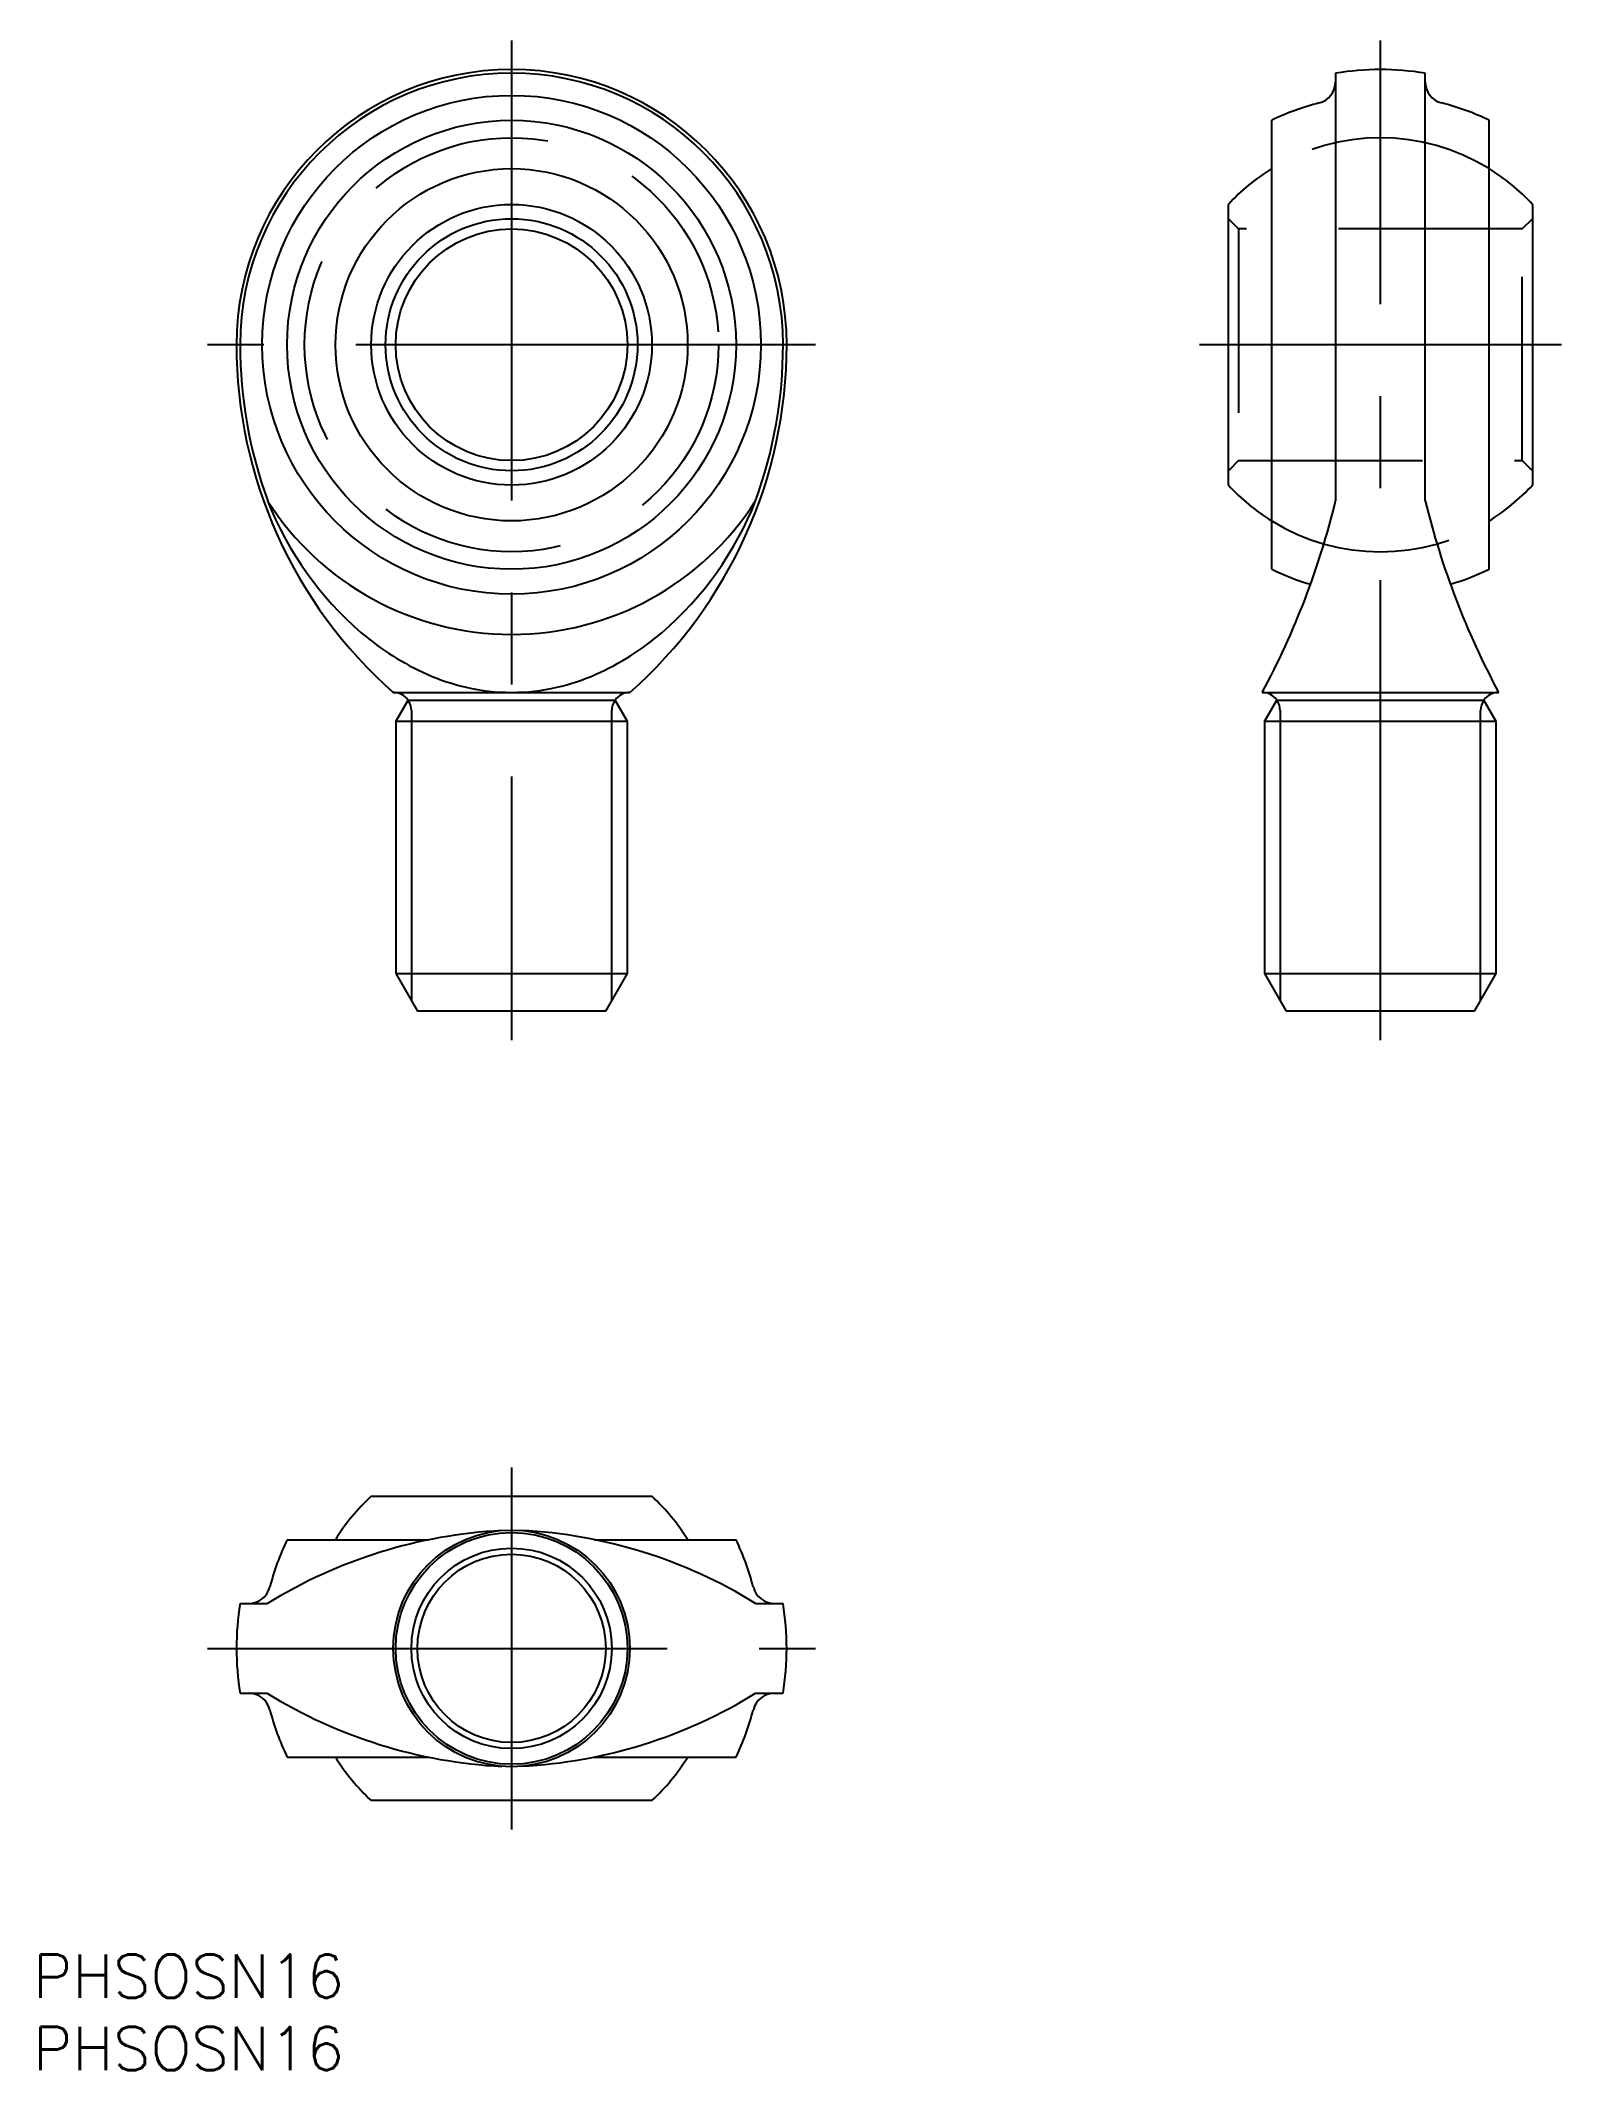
# Model space of a CAD drawing. Extents: x -33 to 73, y -29 to 111.
import ezdxf

# ---------------------------------------------------------------- set-up
doc = ezdxf.new("R2010")
doc.units = 0
doc.linetypes.add('CENTER', pattern=[50.8, 31.75, -6.35, 6.35, -6.35])
doc.linetypes.add('DASHED', pattern=[19.05, 12.7, -6.35])
doc.layers.get('0').update_dxf_attribs({"linetype": 'CONTINUOUS'})
doc.layers.add('CENTER', color=1, linetype='CENTER')
doc.styles.get("Standard").update_dxf_attribs({"font": 'txt.shx', "height": 3, "bigfont": 'bigfont.shx'})

msp = doc.modelspace()

# ---------------------------------------------------------------- linework, layer by layer
at = {"color": 7, "linetype": 'CONTINUOUS'}
for p, q in [((56.9, 108.75), (56.9, 79.22)), ((63.1, 79.22), (63.1, 108.75)), ((52.5, 74.5), (52.5, 105.5)), ((67.5, 74.5), (67.5, 105.5)), ((49.5, 80.31), (49.5, 99.69)), ((70.5, 99.69), (70.5, 80.31)), ((-8.17, 66), (8.17, 66)), ((51.83, 66), (68.17, 66)), ((-8, 64), (-7.15, 65.47)), ((-7.15, 65.47), (7.15, 65.47)), ((8, 64), (7.15, 65.47)), ((52, 64), (52.85, 65.47)), ((52.85, 65.47), (67.15, 65.47)), ((68, 64), (67.15, 65.47)), ((8, 64), (-8, 64)), ((-8, 64), (-8, 46.6)), ((8, 46.6), (8, 64)), ((52, 64), (52, 46.6)), ((68, 64), (52, 64)), ((68, 46.6), (68, 64)), ((-8, 46.6), (8, 46.6)), ((-8, 46.6), (-6.5, 44)), ((6.5, 44), (8, 46.6)), ((52, 46.6), (68, 46.6)), ((52, 46.6), (53.5, 44)), ((66.5, 44), (68, 46.6)), ((6.5, 44), (-6.5, 44)), ((66.5, 44), (53.5, 44)), ((-9.69, 10.5), (9.69, 10.5)), ((-15.5, 7.5), (-5.71, 7.5)), ((5.73, 7.5), (15.5, 7.5)), ((-18.75, 3.1), (-16.85, 3.1)), ((16.85, 3.1), (18.75, 3.1)), ((-18.75, -3.1), (-16.85, -3.1)), ((16.85, -3.1), (18.75, -3.1)), ((-15.5, -7.5), (-5.73, -7.5)), ((5.71, -7.5), (15.5, -7.5)), ((9.69, -10.5), (-9.69, -10.5))]:
    msp.add_line(p, q, dxfattribs=at)
at = {"color": 3, "linetype": 'DASHED'}
for p, q in [((50.2, 98), (49.5, 98.7)), ((69.8, 98), (70.5, 98.7)), ((50.2, 98), (50.2, 82)), ((69.8, 98), (50.2, 98)), ((69.8, 82), (69.8, 98)), ((50.2, 82), (49.5, 81.3)), ((50.2, 82), (69.8, 82)), ((69.8, 82), (70.5, 81.3))]:
    msp.add_line(p, q, dxfattribs=at)
at = {"color": 3, "linetype": 'CONTINUOUS'}
for p, q in [((-6.92, 64.75), (-6.92, 44.72)), ((6.92, 44.72), (6.92, 64.75)), ((53.08, 64.75), (53.08, 44.72)), ((66.92, 44.72), (66.92, 64.75))]:
    msp.add_line(p, q, dxfattribs=at)
at = {"color": 7, "linetype": 'CONTINUOUS'}
for centre, radius in [((0, 90), 17.22), ((0, 90), 15.5), ((0, 90), 12.16), ((0, 90), 9.69), ((0, 90), 8.7), ((0, 90), 8), ((0, 0), 8.17), ((0, 0), 8), ((0, 0), 6.5)]:
    msp.add_circle(centre, radius, dxfattribs=at)
at = {"color": 3, "linetype": 'DASHED'}
msp.add_circle((0, 90), 14.29, dxfattribs=at)
at = {"color": 3, "linetype": 'CONTINUOUS'}
msp.add_circle((0, 0), 6.92, dxfattribs=at)
at = {"color": 7, "linetype": 'CONTINUOUS'}
for centre, radius, start, end in [((0, 90), 19, 0, 180), ((0, 90), 18.75, 0, 180), ((55.4, 108.15), 1.5, 284.2254, 0), ((60, 90), 19, 80.6098, 99.3902), ((64.6, 108.15), 1.5, 180, 255.7746), ((60, 90), 17.22, 104.2254, 115.821), ((60, 90), 17.22, 64.179, 75.7746), ((60, 90), 14.29, 121.6576, 137.2886), ((60, 90), 14.29, 42.7114, 58.3424), ((13, 90), 32, 180, 228.5904), ((12.8, 90), 31.54, 179.9966, 199.977), ((-13, 90), 32, 311.4096, 0), ((-12.79, 90), 31.54, 340.0214, 0.005), ((60, 90), 14.29, 222.7114, 238.3424), ((60, 90), 14.29, 301.6576, 317.2886), ((0, 90), 20, 212.6079, 327.3921), ((5.08, 87.96), 23.61, 201.72, 229.0815), ((-5.08, 87.96), 23.61, 310.9185, 338.28), ((2.5, 92.48), 56, 331.7724, 346.2996), ((117.57, 92.51), 56.07, 193.7094, 208.2185), ((60, 90), 17.22, 244.179, 253.6996), ((60, 90), 17.22, 286.3022, 295.821), ((1.64, 84.15), 18.47, 229.4109, 246.1652), ((-1.64, 84.15), 18.47, 293.8348, 310.5891), ((-8.17, 64.75), 1.25, 35.4109, 90), ((0.34, 81.34), 15.38, 246.3832, 256.9979), ((0.01, 79.95), 13.95, 257.0136, 269.9496), ((-0.01, 79.95), 13.95, 270.0504, 282.9864), ((-0.34, 81.34), 15.38, 283.0021, 293.6168), ((8.17, 64.75), 1.25, 90, 144.5891), ((51.83, 64.75), 1.25, 35.4109, 90), ((68.17, 64.75), 1.25, 90, 144.5891), ((0, 0), 14.29, 132.7114, 148.3424), ((0, 0), 14.29, 31.6576, 47.2886), ((1.08, -25.99), 34.17, 92.9614, 121.6524), ((0, 0), 17.22, 154.179, 165.7746), ((-1.06, -25.91), 34.1, 58.3137, 87.0904), ((0, 0), 17.22, 14.2254, 25.821), ((-18.15, 4.6), 1.5, 270, 345.7746), ((18.15, 4.6), 1.5, 194.2254, 270), ((0, 0), 19, 170.6098, 189.3902), ((0, 0), 19, 350.6098, 9.3902), ((-18.15, -4.6), 1.5, 14.2254, 90), ((1.06, 25.91), 34.1, 238.3137, 267.0904), ((-1.08, 25.99), 34.17, 272.9614, 301.6524), ((18.15, -4.6), 1.5, 90, 165.7746), ((0, 0), 17.22, 194.2254, 205.821), ((0, 0), 17.22, 334.179, 345.7746), ((0, 0), 14.29, 211.6576, 227.2886), ((0, 0), 14.29, 312.7114, 328.3424)]:
    msp.add_arc(centre, radius, start, end, dxfattribs=at)
at = {"color": 3, "linetype": 'DASHED'}
for start, end in [(58.3424, 121.6576), (238.3424, 301.6576)]:
    msp.add_arc((60, 90), 14.29, start, end, dxfattribs=at)
at = {"color": 3, "linetype": 'CONTINUOUS'}
for centre, start, end in [((-8.17, 64.75), 0, 35.4109), ((8.17, 64.75), 144.5891, 180), ((51.83, 64.75), 0, 35.4109), ((68.17, 64.75), 144.5891, 180)]:
    msp.add_arc(centre, 1.25, start, end, dxfattribs=at)
at = {"layer": 'CENTER', "color": 1, "linetype": 'CENTER'}
for p, q in [((0, 111), (0, 42)), ((60, 42), (60, 111)), ((21, 90), (-21, 90)), ((72.5, 90), (47.5, 90)), ((0, 12.5), (0, -12.5)), ((-21, 0), (21, 0))]:
    msp.add_line(p, q, dxfattribs=at)

# ---------------------------------------------------------------- texts
at = {"color": 7, "linetype": 'CONTINUOUS'}
for p in [(-33.04, -24.13), (-33.04, -29.13)]:
    msp.add_text('PHSOSN16', height=3, dxfattribs=at).set_placement(p)

doc.saveas('drawing.dxf')
